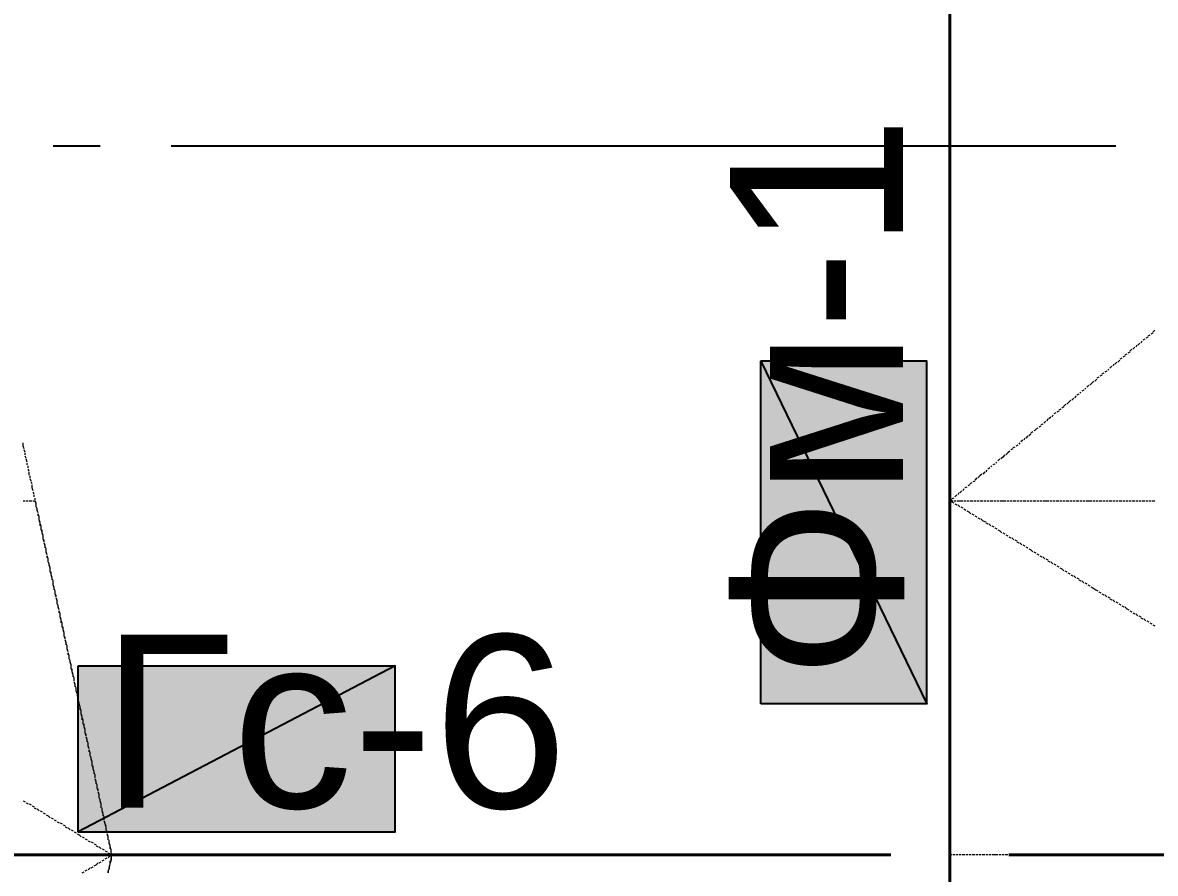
# Model space of a CAD drawing. Extents: x 0 to 604, y 0 to 420.
# Drawn here: x 149.6 to 173.58, y 217.92 to 235.93 of the extents above; entities that cross this region are included whole.
import ezdxf

# ---------------------------------------------------------------- set-up
doc = ezdxf.new("R2010")
doc.units = 0
doc.styles.add('TEYPDFCAD_TEXT', font='arial.ttf')

msp = doc.modelspace()

# ---------------------------------------------------------------- hatches: boundary and pattern name
at = {"true_color": 0xffffff}
h = msp.add_hatch(color=0, dxfattribs=at)
h.paths.add_polyline_path([(165.227, 221.509), (165.227, 228.769), (168.741, 221.509)])
h.paths.add_polyline_path([(165.227, 228.769), (168.741, 221.509), (168.741, 228.769)])
h = msp.add_hatch(color=0, dxfattribs=at)
h.paths.add_polyline_path([(150.77, 222.313), (157.48, 222.313), (150.77, 218.8)])
h.paths.add_polyline_path([(157.48, 222.313), (150.77, 218.8), (157.48, 218.8)])

# ---------------------------------------------------------------- linework, layer by layer
at = {"color": 7, "lineweight": 40}
for p, q in [((169.227, 262.065), (169.227, 174.561)), ((167.979, 218.313), (140.483, 218.313)), ((197.993, 218.313), (170.476, 218.313))]:
    msp.add_line(p, q, dxfattribs=at)
at = {"lineweight": 25}
for p, q in [((169.227, 245.914), (169.227, 225.912)), ((151.236, 233.32), (150.241, 233.32)), ((172.741, 233.32), (152.739, 233.32)), ((169.227, 224.409), (169.227, 223.414)), ((169.227, 221.911), (169.227, 201.909))]:
    msp.add_line(p, q, dxfattribs=at)
at = {"color": 7, "lineweight": 5}
for p, q in [((169.227, 235.86), (169.227, 235.924)), ((169.227, 235.797), (169.227, 235.839)), ((169.227, 235.733), (169.227, 235.775)), ((169.227, 235.649), (169.227, 235.712)), ((169.227, 235.585), (169.227, 235.627)), ((169.227, 235.522), (169.227, 235.564)), ((169.227, 235.437), (169.227, 235.5)), ((169.227, 235.373), (169.227, 235.437)), ((169.227, 235.31), (169.227, 235.352)), ((169.227, 235.246), (169.227, 235.289)), ((169.227, 235.162), (169.227, 235.225)), ((169.227, 235.098), (169.227, 235.141)), ((169.227, 235.035), (169.227, 235.077)), ((169.227, 234.95), (169.227, 235.013)), ((169.227, 234.887), (169.227, 234.929)), ((169.227, 234.823), (169.227, 234.865)), ((169.227, 234.738), (169.227, 234.802)), ((169.227, 234.675), (169.227, 234.717)), ((169.227, 234.611), (169.227, 234.654)), ((169.227, 234.527), (169.227, 234.59)), ((169.227, 234.463), (169.227, 234.527)), ((169.227, 234.4), (169.227, 234.442)), ((169.227, 234.336), (169.227, 234.379)), ((169.227, 234.251), (169.227, 234.315)), ((169.227, 234.188), (169.227, 234.23)), ((169.227, 234.125), (169.227, 234.167)), ((169.227, 234.04), (169.227, 234.103)), ((169.227, 233.976), (169.227, 234.019)), ((169.227, 233.913), (169.227, 233.955)), ((169.227, 233.828), (169.227, 233.892)), ((169.227, 233.765), (169.227, 233.807)), ((169.227, 233.701), (169.227, 233.744)), ((169.227, 233.617), (169.227, 233.68)), ((169.227, 233.553), (169.227, 233.617)), ((169.227, 233.489), (169.227, 233.532)), ((169.227, 233.426), (169.227, 233.468)), ((169.227, 233.341), (169.227, 233.405)), ((169.227, 233.278), (169.227, 233.32)), ((169.227, 233.214), (169.227, 233.257)), ((169.227, 233.13), (169.227, 233.193)), ((169.227, 233.066), (169.227, 233.108)), ((169.227, 233.003), (169.227, 233.045)), ((169.227, 232.918), (169.227, 232.982)), ((169.227, 232.855), (169.227, 232.897)), ((169.227, 232.791), (169.227, 232.833)), ((169.227, 232.727), (169.227, 232.77)), ((169.227, 232.643), (169.227, 232.706)), ((169.227, 232.579), (169.227, 232.622)), ((169.227, 232.516), (169.227, 232.558)), ((169.227, 232.431), (169.227, 232.495)), ((169.227, 232.368), (169.227, 232.41)), ((169.227, 232.304), (169.227, 232.346)), ((169.227, 232.22), (169.227, 232.283)), ((169.227, 232.156), (169.227, 232.198)), ((169.227, 232.093), (169.227, 232.135)), ((169.227, 232.008), (169.227, 232.071)), ((169.227, 231.944), (169.227, 231.987)), ((169.227, 231.881), (169.227, 231.923)), ((169.227, 231.817), (169.227, 231.86)), ((169.227, 231.733), (169.227, 231.796)), ((169.227, 231.669), (169.227, 231.711)), ((169.227, 231.606), (169.227, 231.648)), ((169.227, 231.521), (169.227, 231.584)), ((169.227, 231.458), (169.227, 231.5)), ((169.227, 231.394), (169.227, 231.436)), ((169.227, 231.309), (169.227, 231.373)), ((169.227, 231.246), (169.227, 231.288)), ((169.227, 231.182), (169.227, 231.225)), ((169.227, 231.098), (169.227, 231.161)), ((169.227, 231.034), (169.227, 231.077)), ((169.227, 230.971), (169.227, 231.013)), ((169.227, 230.907), (169.227, 230.95)), ((169.227, 230.822), (169.227, 230.886)), ((169.227, 230.759), (169.227, 230.801)), ((169.227, 230.696), (169.227, 230.738)), ((169.227, 230.611), (169.227, 230.674)), ((169.227, 230.547), (169.227, 230.59)), ((169.227, 230.484), (169.227, 230.526)), ((169.227, 230.399), (169.227, 230.463)), ((169.227, 230.336), (169.227, 230.378)), ((169.227, 230.272), (169.227, 230.315)), ((169.227, 230.188), (169.227, 230.251)), ((169.227, 230.124), (169.227, 230.166)), ((169.227, 230.06), (169.227, 230.103)), ((169.227, 229.997), (169.227, 230.039)), ((169.227, 229.912), (169.227, 229.976)), ((169.227, 229.849), (169.227, 229.891)), ((169.227, 229.785), (169.227, 229.828)), ((169.227, 229.701), (169.227, 229.764)), ((169.227, 229.637), (169.227, 229.679)), ((169.227, 229.574), (169.227, 229.616)), ((169.227, 229.489), (169.227, 229.553)), ((169.227, 229.425), (169.227, 229.468)), ((169.227, 229.362), (169.227, 229.404)), ((169.227, 229.277), (169.227, 229.341)), ((173.418, 229.277), (173.376, 229.256)), ((173.461, 229.32), (173.418, 229.298)), ((173.524, 229.362), (173.482, 229.341)), ((173.567, 229.425), (173.524, 229.383)), ((169.227, 229.214), (169.227, 229.256)), ((169.227, 229.15), (169.227, 229.193)), ((169.227, 229.087), (169.227, 229.129)), ((169.227, 229.002), (169.227, 229.066)), ((173.143, 229.066), (173.101, 229.023)), ((173.186, 229.108), (173.165, 229.066)), ((173.249, 229.15), (173.207, 229.108)), ((173.292, 229.193), (173.27, 229.15)), ((173.355, 229.235), (173.313, 229.214)), ((169.227, 228.939), (169.227, 228.981)), ((169.227, 228.875), (169.227, 228.917)), ((169.227, 228.791), (169.227, 228.854)), ((172.826, 228.791), (172.784, 228.748)), ((172.868, 228.833), (172.826, 228.812)), ((172.932, 228.875), (172.889, 228.854)), ((172.974, 228.917), (172.932, 228.896)), ((173.037, 228.96), (172.995, 228.939)), ((173.08, 229.023), (173.037, 228.981)), ((169.227, 228.727), (169.227, 228.769)), ((169.227, 228.663), (169.227, 228.706)), ((169.227, 228.579), (169.227, 228.642)), ((169.227, 228.515), (169.227, 228.558)), ((172.551, 228.558), (172.508, 228.536)), ((172.593, 228.6), (172.572, 228.579)), ((172.656, 228.663), (172.614, 228.621)), ((172.699, 228.706), (172.678, 228.663)), ((172.762, 228.748), (172.72, 228.706)), ((169.227, 228.452), (169.227, 228.494)), ((169.227, 228.367), (169.227, 228.431)), ((169.227, 228.304), (169.227, 228.346)), ((172.275, 228.346), (172.233, 228.304)), ((172.339, 228.388), (172.297, 228.346)), ((172.381, 228.431), (172.339, 228.41)), ((172.445, 228.473), (172.403, 228.452)), ((172.487, 228.515), (172.445, 228.494)), ((169.227, 228.24), (169.227, 228.282)), ((169.227, 228.177), (169.227, 228.219)), ((169.227, 228.092), (169.227, 228.155)), ((169.227, 228.029), (169.227, 228.071)), ((171.958, 228.071), (171.916, 228.05)), ((172, 228.113), (171.979, 228.092)), ((172.064, 228.155), (172.022, 228.134)), ((172.106, 228.198), (172.085, 228.177)), ((172.17, 228.261), (172.127, 228.219)), ((172.233, 228.304), (172.191, 228.261)), ((169.227, 227.965), (169.227, 228.007)), ((169.227, 227.88), (169.227, 227.944)), ((169.227, 227.817), (169.227, 227.859)), ((171.683, 227.859), (171.641, 227.817)), ((171.746, 227.901), (171.704, 227.859)), ((171.789, 227.944), (171.746, 227.901)), ((171.852, 227.986), (171.81, 227.944)), ((171.894, 228.029), (171.873, 227.986)), ((169.227, 227.753), (169.227, 227.796)), ((169.227, 227.669), (169.227, 227.732)), ((169.227, 227.605), (169.227, 227.648)), ((171.408, 227.626), (171.387, 227.584)), ((171.471, 227.669), (171.429, 227.648)), ((171.535, 227.711), (171.492, 227.69)), ((171.577, 227.753), (171.535, 227.732)), ((171.641, 227.796), (171.598, 227.774)), ((169.227, 227.542), (169.227, 227.584)), ((169.227, 227.457), (169.227, 227.52)), ((169.227, 227.393), (169.227, 227.436)), ((169.227, 227.33), (169.227, 227.372)), ((171.09, 227.351), (171.048, 227.33)), ((171.154, 227.393), (171.111, 227.372)), ((171.196, 227.436), (171.154, 227.415)), ((171.26, 227.499), (171.217, 227.457)), ((171.302, 227.542), (171.281, 227.499)), ((171.365, 227.584), (171.323, 227.542)), ((169.227, 227.267), (169.227, 227.309)), ((169.227, 227.182), (169.227, 227.245)), ((169.227, 227.118), (169.227, 227.161)), ((170.815, 227.139), (170.794, 227.097)), ((170.879, 227.182), (170.836, 227.139)), ((170.942, 227.224), (170.9, 227.182)), ((170.984, 227.267), (170.942, 227.245)), ((171.048, 227.309), (171.006, 227.288)), ((149.606, 226.97), (149.606, 227.034)), ((149.627, 226.907), (149.606, 226.97)), ((149.648, 226.843), (149.627, 226.886)), ((169.227, 227.055), (169.227, 227.097)), ((169.227, 226.97), (169.227, 227.034)), ((169.227, 226.907), (169.227, 226.949)), ((169.227, 226.843), (169.227, 226.886)), ((170.561, 226.907), (170.519, 226.886)), ((170.603, 226.949), (170.561, 226.928)), ((170.667, 226.991), (170.625, 226.97)), ((170.709, 227.034), (170.688, 227.012)), ((170.773, 227.097), (170.73, 227.055)), ((149.648, 226.78), (149.648, 226.822)), ((149.669, 226.716), (149.648, 226.758)), ((149.691, 226.631), (149.669, 226.695)), ((169.227, 226.758), (169.227, 226.822)), ((169.227, 226.695), (169.227, 226.737)), ((169.227, 226.631), (169.227, 226.674)), ((170.222, 226.631), (170.201, 226.61)), ((170.286, 226.695), (170.244, 226.653)), ((170.349, 226.737), (170.307, 226.695)), ((170.392, 226.78), (170.349, 226.737)), ((170.455, 226.822), (170.413, 226.78)), ((170.498, 226.864), (170.455, 226.822)), ((149.691, 226.568), (149.691, 226.61)), ((149.712, 226.505), (149.712, 226.547)), ((149.733, 226.441), (149.712, 226.483)), ((149.733, 226.356), (149.733, 226.42)), ((169.227, 226.547), (169.227, 226.61)), ((169.227, 226.483), (169.227, 226.547)), ((169.227, 226.42), (169.227, 226.462)), ((169.227, 226.356), (169.227, 226.399)), ((169.968, 226.42), (169.926, 226.377)), ((170.011, 226.462), (169.989, 226.42)), ((170.074, 226.505), (170.032, 226.483)), ((170.117, 226.547), (170.095, 226.526)), ((170.18, 226.589), (170.138, 226.568)), ((149.754, 226.293), (149.754, 226.335)), ((149.775, 226.229), (149.754, 226.272)), ((149.797, 226.166), (149.775, 226.208)), ((169.227, 226.272), (169.227, 226.335)), ((169.227, 226.208), (169.227, 226.25)), ((169.227, 226.145), (169.227, 226.187)), ((169.693, 226.187), (169.651, 226.166)), ((169.757, 226.229), (169.714, 226.208)), ((169.799, 226.293), (169.757, 226.25)), ((169.863, 226.335), (169.82, 226.293)), ((169.905, 226.377), (169.863, 226.335)), ((149.797, 226.081), (149.797, 226.145)), ((149.818, 226.018), (149.797, 226.081)), ((149.839, 225.954), (149.818, 225.996)), ((149.839, 225.891), (149.839, 225.933)), ((169.227, 226.06), (169.227, 226.124)), ((169.227, 225.996), (169.227, 226.039)), ((169.227, 225.933), (169.227, 225.975)), ((169.227, 225.848), (169.227, 225.912)), ((169.376, 225.933), (169.333, 225.891)), ((169.418, 225.975), (169.397, 225.933)), ((169.482, 226.018), (169.439, 225.975)), ((169.524, 226.06), (169.503, 226.018)), ((169.587, 226.102), (169.545, 226.081)), ((169.651, 226.145), (169.608, 226.124)), ((149.606, 225.806), (149.648, 225.806)), ((149.669, 225.806), (149.712, 225.806)), ((149.733, 225.806), (149.797, 225.806)), ((149.818, 225.806), (149.86, 225.806)), ((149.86, 225.827), (149.86, 225.869)), ((149.881, 225.743), (149.86, 225.806)), ((149.881, 225.764), (149.86, 225.806)), ((149.881, 225.7), (149.881, 225.743)), ((149.881, 225.679), (149.881, 225.721)), ((149.902, 225.637), (149.881, 225.679)), ((169.27, 225.827), (169.227, 225.806)), ((169.227, 225.785), (169.227, 225.827)), ((169.227, 225.806), (169.291, 225.806)), ((169.227, 225.806), (169.27, 225.785)), ((169.227, 225.721), (169.227, 225.764)), ((169.227, 225.637), (169.227, 225.7)), ((169.312, 225.869), (169.27, 225.848)), ((169.27, 225.785), (169.312, 225.764)), ((169.312, 225.806), (169.355, 225.806)), ((169.333, 225.743), (169.376, 225.721)), ((169.376, 225.806), (169.439, 225.806)), ((169.397, 225.721), (169.439, 225.679)), ((169.439, 225.806), (169.503, 225.806)), ((169.46, 225.679), (169.503, 225.658)), ((169.524, 225.806), (169.566, 225.806)), ((169.587, 225.806), (169.63, 225.806)), ((169.651, 225.806), (169.714, 225.806)), ((169.736, 225.806), (169.778, 225.806)), ((169.799, 225.806), (169.841, 225.806)), ((169.863, 225.806), (169.926, 225.806)), ((169.947, 225.806), (169.989, 225.806)), ((170.011, 225.806), (170.053, 225.806)), ((170.074, 225.806), (170.138, 225.806)), ((170.159, 225.806), (170.201, 225.806)), ((170.222, 225.806), (170.265, 225.806)), ((170.286, 225.806), (170.349, 225.806)), ((170.349, 225.806), (170.413, 225.806)), ((170.434, 225.806), (170.476, 225.806)), ((170.498, 225.806), (170.54, 225.806)), ((170.561, 225.806), (170.625, 225.806)), ((170.646, 225.806), (170.688, 225.806)), ((170.709, 225.806), (170.751, 225.806)), ((170.773, 225.806), (170.836, 225.806)), ((170.857, 225.806), (170.9, 225.806)), ((170.921, 225.806), (170.963, 225.806)), ((170.984, 225.806), (171.048, 225.806)), ((171.069, 225.806), (171.111, 225.806)), ((171.132, 225.806), (171.175, 225.806)), ((171.196, 225.806), (171.26, 225.806)), ((171.26, 225.806), (171.323, 225.806)), ((171.344, 225.806), (171.387, 225.806)), ((171.408, 225.806), (171.45, 225.806)), ((171.471, 225.806), (171.535, 225.806)), ((171.556, 225.806), (171.598, 225.806)), ((171.619, 225.806), (171.662, 225.806)), ((171.683, 225.806), (171.746, 225.806)), ((171.768, 225.806), (171.81, 225.806)), ((171.831, 225.806), (171.873, 225.806)), ((171.894, 225.806), (171.958, 225.806)), ((171.979, 225.806), (172.022, 225.806)), ((172.043, 225.806), (172.085, 225.806)), ((172.106, 225.806), (172.17, 225.806)), ((172.17, 225.806), (172.233, 225.806)), ((172.254, 225.806), (172.297, 225.806)), ((172.318, 225.806), (172.36, 225.806)), ((172.381, 225.806), (172.445, 225.806)), ((172.466, 225.806), (172.508, 225.806)), ((172.53, 225.806), (172.572, 225.806)), ((172.593, 225.806), (172.656, 225.806)), ((172.678, 225.806), (172.72, 225.806)), ((172.741, 225.806), (172.784, 225.806)), ((172.805, 225.806), (172.868, 225.806)), ((172.889, 225.806), (172.932, 225.806)), ((172.953, 225.806), (172.995, 225.806)), ((173.016, 225.806), (173.059, 225.806)), ((173.08, 225.806), (173.143, 225.806)), ((173.165, 225.806), (173.207, 225.806)), ((173.228, 225.806), (173.27, 225.806)), ((173.292, 225.806), (173.355, 225.806)), ((173.376, 225.806), (173.418, 225.806)), ((173.44, 225.806), (173.482, 225.806)), ((173.503, 225.806), (173.567, 225.806)), ((149.902, 225.615), (149.902, 225.658)), ((149.923, 225.552), (149.902, 225.615)), ((149.923, 225.552), (149.902, 225.594)), ((149.945, 225.467), (149.923, 225.531)), ((149.923, 225.488), (149.923, 225.531)), ((149.945, 225.425), (149.945, 225.467)), ((149.945, 225.404), (149.945, 225.446)), ((169.227, 225.573), (169.227, 225.637)), ((169.227, 225.51), (169.227, 225.552)), ((169.227, 225.446), (169.227, 225.488)), ((169.524, 225.637), (169.566, 225.615)), ((169.587, 225.594), (169.63, 225.573)), ((169.63, 225.573), (169.672, 225.531)), ((169.693, 225.531), (169.736, 225.51)), ((169.757, 225.488), (169.799, 225.467)), ((169.82, 225.446), (169.863, 225.425)), ((149.966, 225.361), (149.945, 225.404)), ((149.966, 225.34), (149.945, 225.383)), ((149.966, 225.277), (149.966, 225.34)), ((149.987, 225.277), (149.966, 225.319)), ((149.987, 225.213), (149.987, 225.277)), ((149.987, 225.192), (149.987, 225.256)), ((150.008, 225.15), (149.987, 225.192)), ((150.008, 225.129), (150.008, 225.192)), ((169.227, 225.361), (169.227, 225.425)), ((169.227, 225.298), (169.227, 225.34)), ((169.227, 225.234), (169.227, 225.277)), ((169.227, 225.15), (169.227, 225.213)), ((169.884, 225.425), (169.926, 225.383)), ((169.926, 225.383), (169.989, 225.361)), ((169.989, 225.34), (170.032, 225.319)), ((170.053, 225.319), (170.095, 225.277)), ((170.117, 225.277), (170.159, 225.256)), ((170.18, 225.234), (170.222, 225.213)), ((170.244, 225.192), (170.286, 225.171)), ((150.029, 225.086), (150.008, 225.129)), ((150.029, 225.065), (150.008, 225.107)), ((150.029, 225.023), (150.029, 225.065)), ((150.029, 225.002), (150.029, 225.044)), ((150.05, 224.938), (150.029, 225.002)), ((150.05, 224.938), (150.05, 224.981)), ((169.227, 225.086), (169.227, 225.129)), ((169.227, 225.023), (169.227, 225.065)), ((169.227, 224.938), (169.227, 225.002)), ((170.286, 225.171), (170.328, 225.129)), ((170.349, 225.129), (170.392, 225.107)), ((170.413, 225.086), (170.455, 225.065)), ((170.476, 225.044), (170.519, 225.023)), ((170.54, 225.023), (170.582, 224.981)), ((170.603, 224.981), (170.646, 224.959)), ((150.072, 224.853), (150.05, 224.917)), ((150.072, 224.875), (150.05, 224.917)), ((150.072, 224.811), (150.072, 224.853)), ((150.093, 224.79), (150.072, 224.832)), ((150.093, 224.748), (150.093, 224.79)), ((150.093, 224.726), (150.093, 224.769)), ((150.114, 224.663), (150.093, 224.726)), ((169.227, 224.875), (169.227, 224.917)), ((169.227, 224.811), (169.227, 224.853)), ((169.227, 224.726), (169.227, 224.79)), ((169.227, 224.663), (169.227, 224.726)), ((170.646, 224.938), (170.688, 224.917)), ((170.709, 224.917), (170.751, 224.875)), ((170.773, 224.875), (170.815, 224.853)), ((170.836, 224.832), (170.879, 224.811)), ((170.9, 224.79), (170.942, 224.769)), ((170.942, 224.769), (170.984, 224.726)), ((171.006, 224.726), (171.048, 224.705)), ((150.114, 224.663), (150.093, 224.705)), ((150.135, 224.578), (150.114, 224.642)), ((150.114, 224.6), (150.114, 224.642)), ((150.135, 224.536), (150.135, 224.578)), ((150.135, 224.515), (150.135, 224.557)), ((150.156, 224.472), (150.135, 224.515)), ((150.156, 224.451), (150.156, 224.494)), ((169.227, 224.6), (169.227, 224.642)), ((169.227, 224.536), (169.227, 224.578)), ((169.227, 224.451), (169.227, 224.515)), ((171.069, 224.684), (171.111, 224.663)), ((171.132, 224.642), (171.175, 224.621)), ((171.196, 224.621), (171.238, 224.578)), ((171.26, 224.578), (171.302, 224.557)), ((171.302, 224.536), (171.344, 224.515)), ((171.365, 224.515), (171.408, 224.472)), ((171.429, 224.472), (171.471, 224.451)), ((150.178, 224.388), (150.156, 224.451)), ((150.178, 224.388), (150.156, 224.43)), ((150.178, 224.324), (150.178, 224.388)), ((150.178, 224.303), (150.178, 224.367)), ((150.199, 224.261), (150.178, 224.303)), ((150.199, 224.24), (150.199, 224.303)), ((150.22, 224.197), (150.199, 224.24)), ((169.227, 224.388), (169.227, 224.43)), ((169.227, 224.324), (169.227, 224.367)), ((169.227, 224.24), (169.227, 224.303)), ((171.492, 224.43), (171.535, 224.409)), ((171.556, 224.388), (171.598, 224.367)), ((171.598, 224.367), (171.641, 224.324)), ((171.662, 224.324), (171.704, 224.303)), ((171.725, 224.282), (171.768, 224.261)), ((171.789, 224.24), (171.831, 224.218)), ((150.22, 224.176), (150.199, 224.218)), ((150.22, 224.134), (150.22, 224.176)), ((150.241, 224.113), (150.22, 224.155)), ((150.241, 224.049), (150.241, 224.113)), ((150.241, 224.028), (150.241, 224.091)), ((150.262, 223.964), (150.241, 224.028)), ((150.262, 223.986), (150.241, 224.028)), ((169.227, 224.176), (169.227, 224.218)), ((169.227, 224.113), (169.227, 224.155)), ((169.227, 224.028), (169.227, 224.091)), ((169.227, 223.964), (169.227, 224.007)), ((171.852, 224.218), (171.894, 224.176)), ((171.916, 224.176), (171.958, 224.155)), ((171.958, 224.134), (172, 224.113)), ((172.022, 224.113), (172.064, 224.07)), ((172.085, 224.07), (172.127, 224.049)), ((172.149, 224.028), (172.191, 224.007)), ((150.262, 223.922), (150.262, 223.964)), ((150.283, 223.901), (150.262, 223.943)), ((150.283, 223.859), (150.283, 223.901)), ((150.283, 223.838), (150.283, 223.88)), ((150.304, 223.774), (150.283, 223.838)), ((150.304, 223.774), (150.304, 223.816)), ((150.326, 223.689), (150.304, 223.753)), ((150.326, 223.71), (150.304, 223.753)), ((169.227, 223.901), (169.227, 223.943)), ((169.227, 223.816), (169.227, 223.88)), ((169.227, 223.753), (169.227, 223.816)), ((172.212, 223.986), (172.254, 223.964)), ((172.254, 223.964), (172.318, 223.922)), ((172.318, 223.922), (172.36, 223.901)), ((172.381, 223.88), (172.424, 223.859)), ((172.445, 223.838), (172.487, 223.816)), ((172.508, 223.816), (172.551, 223.774)), ((172.572, 223.774), (172.614, 223.753)), ((150.326, 223.647), (150.326, 223.689)), ((150.326, 223.626), (150.326, 223.668)), ((150.347, 223.583), (150.326, 223.626)), ((150.347, 223.562), (150.347, 223.605)), ((150.368, 223.499), (150.347, 223.562)), ((150.368, 223.499), (150.347, 223.541)), ((169.227, 223.689), (169.227, 223.732)), ((169.227, 223.626), (169.227, 223.668)), ((169.227, 223.541), (169.227, 223.605)), ((169.227, 223.478), (169.227, 223.52)), ((172.614, 223.732), (172.656, 223.71)), ((172.678, 223.71), (172.72, 223.668)), ((172.741, 223.668), (172.784, 223.647)), ((172.805, 223.626), (172.847, 223.605)), ((172.868, 223.583), (172.911, 223.562)), ((172.932, 223.562), (172.974, 223.52)), ((172.974, 223.52), (173.016, 223.499)), ((150.389, 223.414), (150.368, 223.478)), ((150.368, 223.435), (150.368, 223.478)), ((150.389, 223.372), (150.389, 223.414)), ((150.389, 223.351), (150.389, 223.393)), ((150.41, 223.308), (150.389, 223.351)), ((150.41, 223.287), (150.389, 223.329)), ((150.41, 223.224), (150.41, 223.287)), ((169.227, 223.414), (169.227, 223.457)), ((169.227, 223.329), (169.227, 223.393)), ((169.227, 223.266), (169.227, 223.308)), ((173.037, 223.478), (173.08, 223.457)), ((173.101, 223.435), (173.143, 223.414)), ((173.165, 223.414), (173.207, 223.372)), ((173.228, 223.372), (173.27, 223.351)), ((173.27, 223.329), (173.313, 223.308)), ((173.334, 223.308), (173.376, 223.266)), ((150.431, 223.224), (150.41, 223.266)), ((150.431, 223.16), (150.431, 223.224)), ((150.431, 223.139), (150.431, 223.202)), ((150.453, 223.097), (150.431, 223.139)), ((150.453, 223.076), (150.453, 223.139)), ((150.474, 223.033), (150.453, 223.076)), ((150.474, 223.012), (150.453, 223.054)), ((169.227, 223.202), (169.227, 223.245)), ((169.227, 223.118), (169.227, 223.181)), ((169.227, 223.054), (169.227, 223.097)), ((169.227, 222.991), (169.227, 223.033)), ((173.397, 223.266), (173.44, 223.245)), ((173.461, 223.224), (173.503, 223.202)), ((173.524, 223.181), (173.567, 223.16)), ((150.474, 222.97), (150.474, 223.012)), ((150.474, 222.948), (150.474, 222.991)), ((150.495, 222.885), (150.474, 222.948)), ((150.495, 222.885), (150.495, 222.927)), ((150.516, 222.8), (150.495, 222.864)), ((150.516, 222.821), (150.495, 222.864)), ((150.516, 222.758), (150.516, 222.8)), ((169.227, 222.906), (169.227, 222.97)), ((169.227, 222.843), (169.227, 222.906)), ((169.227, 222.779), (169.227, 222.821)), ((150.537, 222.737), (150.516, 222.779)), ((150.537, 222.695), (150.537, 222.737)), ((150.537, 222.673), (150.537, 222.716)), ((150.559, 222.61), (150.537, 222.673)), ((150.559, 222.61), (150.537, 222.652)), ((150.58, 222.525), (150.559, 222.589)), ((150.559, 222.546), (150.559, 222.589)), ((169.227, 222.716), (169.227, 222.758)), ((169.227, 222.631), (169.227, 222.695)), ((169.227, 222.567), (169.227, 222.61)), ((150.58, 222.483), (150.58, 222.525)), ((150.58, 222.462), (150.58, 222.504)), ((150.601, 222.419), (150.58, 222.462)), ((150.601, 222.398), (150.601, 222.44)), ((150.622, 222.335), (150.601, 222.398)), ((150.622, 222.335), (150.601, 222.377)), ((150.622, 222.271), (150.622, 222.335)), ((150.622, 222.25), (150.622, 222.313)), ((169.227, 222.504), (169.227, 222.546)), ((169.227, 222.419), (169.227, 222.483)), ((169.227, 222.356), (169.227, 222.398)), ((169.227, 222.292), (169.227, 222.335)), ((150.643, 222.208), (150.622, 222.25)), ((150.643, 222.186), (150.643, 222.25)), ((150.664, 222.144), (150.643, 222.186)), ((150.664, 222.123), (150.643, 222.165)), ((150.664, 222.081), (150.664, 222.123)), ((150.685, 222.06), (150.664, 222.102)), ((169.227, 222.208), (169.227, 222.271)), ((169.227, 222.144), (169.227, 222.186)), ((169.227, 222.081), (169.227, 222.123)), ((150.685, 221.996), (150.685, 222.06)), ((150.685, 221.996), (150.685, 222.038)), ((150.707, 221.911), (150.685, 221.975)), ((150.707, 221.933), (150.685, 221.975)), ((150.707, 221.869), (150.707, 221.911)), ((150.728, 221.848), (150.707, 221.89)), ((150.728, 221.805), (150.728, 221.848)), ((169.227, 221.996), (169.227, 222.06)), ((169.227, 221.933), (169.227, 221.996)), ((169.227, 221.869), (169.227, 221.911)), ((169.227, 221.805), (169.227, 221.848)), ((150.728, 221.784), (150.728, 221.827)), ((150.749, 221.721), (150.728, 221.784)), ((150.749, 221.721), (150.749, 221.763)), ((150.77, 221.636), (150.749, 221.7)), ((150.77, 221.657), (150.749, 221.7)), ((150.77, 221.594), (150.77, 221.636)), ((150.77, 221.573), (150.77, 221.615)), ((169.227, 221.721), (169.227, 221.784)), ((169.227, 221.657), (169.227, 221.7)), ((169.227, 221.594), (169.227, 221.636)), ((150.791, 221.53), (150.77, 221.573)), ((150.791, 221.509), (150.791, 221.552)), ((150.812, 221.446), (150.791, 221.509)), ((150.812, 221.446), (150.791, 221.488)), ((150.812, 221.382), (150.812, 221.446)), ((150.834, 221.361), (150.812, 221.424)), ((150.834, 221.319), (150.834, 221.361)), ((169.227, 221.509), (169.227, 221.573)), ((169.227, 221.446), (169.227, 221.488)), ((169.227, 221.382), (169.227, 221.424)), ((169.227, 221.298), (169.227, 221.361)), ((150.834, 221.298), (150.834, 221.34)), ((150.855, 221.255), (150.834, 221.298)), ((150.855, 221.234), (150.834, 221.276)), ((150.855, 221.17), (150.855, 221.234)), ((150.876, 221.17), (150.855, 221.213)), ((150.876, 221.107), (150.876, 221.17)), ((150.876, 221.086), (150.876, 221.149)), ((169.227, 221.234), (169.227, 221.276)), ((169.227, 221.17), (169.227, 221.213)), ((169.227, 221.086), (169.227, 221.149)), ((150.897, 221.043), (150.876, 221.086)), ((150.897, 221.022), (150.897, 221.086)), ((150.918, 220.98), (150.897, 221.022)), ((150.918, 220.959), (150.897, 221.001)), ((150.918, 220.917), (150.918, 220.959)), ((150.918, 220.895), (150.918, 220.938)), ((150.94, 220.832), (150.918, 220.895)), ((150.94, 220.832), (150.94, 220.874)), ((169.227, 221.022), (169.227, 221.086)), ((169.227, 220.959), (169.227, 221.001)), ((169.227, 220.895), (169.227, 220.938)), ((169.227, 220.811), (169.227, 220.874)), ((150.961, 220.747), (150.94, 220.811)), ((150.961, 220.768), (150.94, 220.811)), ((150.961, 220.705), (150.961, 220.747)), ((150.982, 220.684), (150.961, 220.726)), ((150.982, 220.641), (150.982, 220.684)), ((150.982, 220.62), (150.982, 220.662)), ((169.227, 220.747), (169.227, 220.79)), ((169.227, 220.684), (169.227, 220.726)), ((169.227, 220.599), (169.227, 220.662)), ((151.003, 220.557), (150.982, 220.62)), ((151.003, 220.557), (150.982, 220.599)), ((151.024, 220.472), (151.003, 220.536)), ((151.003, 220.493), (151.003, 220.536)), ((151.024, 220.43), (151.024, 220.472)), ((151.024, 220.409), (151.024, 220.451)), ((151.045, 220.366), (151.024, 220.409)), ((169.227, 220.536), (169.227, 220.578)), ((169.227, 220.472), (169.227, 220.514)), ((169.227, 220.387), (169.227, 220.451)), ((151.045, 220.345), (151.045, 220.387)), ((151.066, 220.281), (151.045, 220.345)), ((151.066, 220.281), (151.045, 220.324)), ((151.066, 220.218), (151.066, 220.281)), ((151.066, 220.197), (151.066, 220.26)), ((151.088, 220.155), (151.066, 220.197)), ((151.088, 220.133), (151.088, 220.197)), ((169.227, 220.324), (169.227, 220.366)), ((169.227, 220.26), (169.227, 220.303)), ((169.227, 220.176), (169.227, 220.239)), ((169.227, 220.112), (169.227, 220.176)), ((151.109, 220.091), (151.088, 220.133)), ((151.109, 220.07), (151.088, 220.112)), ((151.109, 220.027), (151.109, 220.07)), ((151.13, 220.006), (151.109, 220.049)), ((151.13, 219.943), (151.13, 220.006)), ((151.13, 219.943), (151.13, 219.985)), ((151.151, 219.858), (151.13, 219.922)), ((151.151, 219.879), (151.13, 219.922)), ((169.227, 220.049), (169.227, 220.091)), ((169.227, 219.985), (169.227, 220.027)), ((169.227, 219.9), (169.227, 219.964)), ((151.151, 219.816), (151.151, 219.858)), ((151.172, 219.795), (151.151, 219.837)), ((151.172, 219.752), (151.172, 219.795)), ((151.172, 219.731), (151.172, 219.774)), ((151.194, 219.668), (151.172, 219.731)), ((151.194, 219.668), (151.194, 219.71)), ((169.227, 219.837), (169.227, 219.879)), ((169.227, 219.774), (169.227, 219.816)), ((169.227, 219.689), (169.227, 219.752)), ((149.606, 219.456), (149.648, 219.435)), ((151.215, 219.583), (151.194, 219.647)), ((151.215, 219.604), (151.194, 219.647)), ((151.215, 219.541), (151.215, 219.583)), ((151.215, 219.519), (151.215, 219.562)), ((151.236, 219.477), (151.215, 219.519)), ((151.236, 219.456), (151.236, 219.498)), ((151.257, 219.393), (151.236, 219.456)), ((151.257, 219.393), (151.236, 219.435)), ((169.227, 219.625), (169.227, 219.668)), ((169.227, 219.562), (169.227, 219.604)), ((169.227, 219.477), (169.227, 219.541)), ((169.227, 219.414), (169.227, 219.456)), ((149.669, 219.414), (149.712, 219.393)), ((149.733, 219.393), (149.775, 219.371)), ((149.797, 219.35), (149.839, 219.329)), ((149.839, 219.308), (149.881, 219.287)), ((149.902, 219.287), (149.945, 219.244)), ((149.966, 219.244), (150.008, 219.223)), ((150.029, 219.202), (150.072, 219.181)), ((151.257, 219.329), (151.257, 219.393)), ((151.257, 219.308), (151.257, 219.371)), ((151.278, 219.244), (151.278, 219.308)), ((151.278, 219.266), (151.278, 219.308)), ((151.299, 219.202), (151.278, 219.244)), ((151.299, 219.181), (151.278, 219.223)), ((169.227, 219.35), (169.227, 219.393)), ((169.227, 219.266), (169.227, 219.329)), ((169.227, 219.202), (169.227, 219.266)), ((150.093, 219.16), (150.135, 219.138)), ((150.135, 219.138), (150.178, 219.096)), ((150.199, 219.096), (150.241, 219.075)), ((150.262, 219.054), (150.304, 219.033)), ((150.326, 219.012), (150.368, 218.99)), ((150.389, 218.99), (150.431, 218.969)), ((151.299, 219.138), (151.299, 219.181)), ((151.321, 219.117), (151.299, 219.16)), ((151.321, 219.054), (151.321, 219.117)), ((151.321, 219.054), (151.321, 219.096)), ((151.342, 218.969), (151.321, 219.033)), ((151.342, 218.99), (151.321, 219.033)), ((151.363, 218.927), (151.342, 218.969)), ((169.227, 219.138), (169.227, 219.181)), ((169.227, 219.075), (169.227, 219.117)), ((169.227, 218.99), (169.227, 219.054)), ((169.227, 218.927), (169.227, 218.969)), ((150.453, 218.948), (150.495, 218.927)), ((150.495, 218.906), (150.537, 218.884)), ((150.559, 218.884), (150.601, 218.842)), ((150.622, 218.842), (150.664, 218.821)), ((150.685, 218.8), (150.728, 218.779)), ((150.749, 218.757), (150.791, 218.736)), ((150.791, 218.736), (150.834, 218.694)), ((151.363, 218.906), (151.342, 218.948)), ((151.363, 218.863), (151.363, 218.906)), ((151.363, 218.842), (151.363, 218.884)), ((151.384, 218.779), (151.363, 218.842)), ((151.384, 218.779), (151.384, 218.821)), ((151.405, 218.694), (151.384, 218.757)), ((151.405, 218.715), (151.384, 218.757)), ((169.227, 218.863), (169.227, 218.906)), ((169.227, 218.779), (169.227, 218.842)), ((169.227, 218.715), (169.227, 218.757)), ((150.855, 218.694), (150.897, 218.673)), ((150.918, 218.652), (150.961, 218.631)), ((150.982, 218.609), (151.024, 218.588)), ((151.045, 218.588), (151.088, 218.567)), ((151.109, 218.546), (151.151, 218.525)), ((151.151, 218.504), (151.194, 218.482)), ((151.215, 218.482), (151.257, 218.44)), ((151.405, 218.652), (151.405, 218.694)), ((151.405, 218.631), (151.405, 218.673)), ((151.426, 218.588), (151.426, 218.631)), ((151.426, 218.567), (151.426, 218.609)), ((151.447, 218.504), (151.426, 218.567)), ((151.447, 218.504), (151.426, 218.546)), ((151.447, 218.44), (151.447, 218.504)), ((151.469, 218.419), (151.447, 218.482)), ((169.227, 218.652), (169.227, 218.694)), ((169.227, 218.567), (169.227, 218.631)), ((169.227, 218.504), (169.227, 218.546)), ((169.227, 218.44), (169.227, 218.482)), ((149.627, 218.313), (149.564, 218.313)), ((149.691, 218.313), (149.648, 218.313)), ((149.754, 218.313), (149.712, 218.313)), ((149.839, 218.313), (149.775, 218.313)), ((149.902, 218.313), (149.86, 218.313)), ((149.966, 218.313), (149.923, 218.313)), ((150.05, 218.313), (149.987, 218.313)), ((150.114, 218.313), (150.05, 218.313)), ((150.178, 218.313), (150.135, 218.313)), ((150.241, 218.313), (150.199, 218.313)), ((150.326, 218.313), (150.262, 218.313)), ((150.389, 218.313), (150.347, 218.313)), ((150.453, 218.313), (150.41, 218.313)), ((150.537, 218.313), (150.474, 218.313)), ((150.601, 218.313), (150.559, 218.313)), ((150.664, 218.313), (150.622, 218.313)), ((150.749, 218.313), (150.685, 218.313)), ((150.812, 218.313), (150.77, 218.313)), ((150.876, 218.313), (150.834, 218.313)), ((150.961, 218.313), (150.897, 218.313)), ((151.024, 218.313), (150.961, 218.313)), ((151.088, 218.313), (151.045, 218.313)), ((151.151, 218.313), (151.109, 218.313)), ((151.236, 218.313), (151.172, 218.313)), ((151.299, 218.313), (151.257, 218.313)), ((151.278, 218.44), (151.321, 218.419)), ((151.363, 218.313), (151.321, 218.313)), ((151.342, 218.398), (151.384, 218.376)), ((151.342, 218.228), (151.384, 218.25)), ((151.447, 218.313), (151.384, 218.313)), ((151.405, 218.355), (151.447, 218.334)), ((151.405, 218.25), (151.447, 218.292)), ((151.469, 218.376), (151.469, 218.419)), ((151.469, 218.355), (151.469, 218.398)), ((151.49, 218.313), (151.469, 218.355)), ((151.49, 218.313), (151.469, 218.334)), ((151.469, 218.334), (151.49, 218.313)), ((151.469, 218.271), (151.49, 218.313)), ((151.49, 218.313), (151.469, 218.271)), ((151.469, 218.292), (151.49, 218.313)), ((151.49, 218.313), (151.469, 218.313)), ((151.469, 218.271), (151.469, 218.207)), ((151.469, 218.186), (151.469, 218.25)), ((169.227, 218.355), (169.227, 218.419)), ((169.227, 218.313), (169.227, 218.355)), ((169.27, 218.313), (169.227, 218.313)), ((169.227, 218.313), (169.227, 218.271)), ((169.227, 218.25), (169.227, 218.207)), ((169.333, 218.313), (169.291, 218.313)), ((169.397, 218.313), (169.355, 218.313)), ((169.46, 218.313), (169.418, 218.313)), ((169.545, 218.313), (169.482, 218.313)), ((169.608, 218.313), (169.566, 218.313)), ((169.672, 218.313), (169.63, 218.313)), ((169.757, 218.313), (169.693, 218.313)), ((169.82, 218.313), (169.778, 218.313)), ((169.884, 218.313), (169.841, 218.313)), ((169.968, 218.313), (169.905, 218.313)), ((170.032, 218.313), (169.989, 218.313)), ((170.095, 218.313), (170.053, 218.313)), ((170.18, 218.313), (170.117, 218.313)), ((170.244, 218.313), (170.18, 218.313)), ((170.307, 218.313), (170.265, 218.313)), ((170.37, 218.313), (170.328, 218.313)), ((170.455, 218.313), (170.392, 218.313)), ((170.519, 218.313), (170.476, 218.313)), ((170.582, 218.313), (170.54, 218.313)), ((170.667, 218.313), (170.603, 218.313)), ((170.73, 218.313), (170.688, 218.313)), ((170.794, 218.313), (170.751, 218.313)), ((170.879, 218.313), (170.815, 218.313)), ((170.942, 218.313), (170.9, 218.313)), ((171.006, 218.313), (170.963, 218.313)), ((171.09, 218.313), (171.027, 218.313)), ((171.154, 218.313), (171.09, 218.313)), ((171.217, 218.313), (171.175, 218.313)), ((171.281, 218.313), (171.238, 218.313)), ((171.365, 218.313), (171.302, 218.313)), ((171.429, 218.313), (171.387, 218.313)), ((171.492, 218.313), (171.45, 218.313)), ((171.577, 218.313), (171.513, 218.313)), ((171.641, 218.313), (171.598, 218.313)), ((171.704, 218.313), (171.662, 218.313)), ((171.789, 218.313), (171.725, 218.313)), ((171.852, 218.313), (171.81, 218.313)), ((171.916, 218.313), (171.873, 218.313)), ((172, 218.313), (171.937, 218.313)), ((172.064, 218.313), (172, 218.313)), ((172.127, 218.313), (172.085, 218.313)), ((172.191, 218.313), (172.149, 218.313)), ((172.275, 218.313), (172.212, 218.313)), ((172.339, 218.313), (172.297, 218.313)), ((172.403, 218.313), (172.36, 218.313)), ((172.487, 218.313), (172.424, 218.313)), ((172.551, 218.313), (172.508, 218.313)), ((172.614, 218.313), (172.572, 218.313)), ((172.699, 218.313), (172.635, 218.313)), ((172.762, 218.313), (172.72, 218.313)), ((172.826, 218.313), (172.784, 218.313)), ((172.911, 218.313), (172.847, 218.313)), ((172.974, 218.313), (172.911, 218.313)), ((173.037, 218.313), (172.995, 218.313)), ((173.101, 218.313), (173.059, 218.313)), ((173.186, 218.313), (173.122, 218.313)), ((173.249, 218.313), (173.207, 218.313)), ((173.313, 218.313), (173.27, 218.313)), ((173.397, 218.313), (173.334, 218.313)), ((173.461, 218.313), (173.418, 218.313)), ((173.524, 218.313), (173.482, 218.313)), ((173.609, 218.313), (173.546, 218.313)), ((150.918, 217.974), (150.961, 217.995)), ((150.982, 217.995), (151.024, 218.038)), ((151.045, 218.038), (151.088, 218.059)), ((151.109, 218.08), (151.151, 218.101)), ((151.151, 218.101), (151.194, 218.144)), ((151.215, 218.144), (151.257, 218.165)), ((151.278, 218.186), (151.321, 218.207)), ((151.405, 217.995), (151.405, 217.932)), ((151.447, 218.123), (151.426, 218.08)), ((151.426, 218.059), (151.447, 218.101)), ((151.426, 218.059), (151.426, 218.017)), ((151.426, 217.995), (151.426, 218.038)), ((151.447, 218.123), (151.447, 218.186)), ((151.469, 218.186), (151.447, 218.144)), ((169.227, 218.186), (169.227, 218.144)), ((169.227, 218.123), (169.227, 218.059)), ((169.227, 218.038), (169.227, 217.995)), ((150.855, 217.932), (150.897, 217.953)), ((151.405, 217.932), (151.405, 217.974)), ((169.227, 217.974), (169.227, 217.932))]:
    msp.add_line(p, q, dxfattribs=at)
at = {"color": 0, "lineweight": 0, "true_color": 0xffffff}
for p, q in [((168.741, 221.509), (168.741, 228.769)), ((150.77, 218.8), (157.48, 218.8))]:
    msp.add_line(p, q, dxfattribs=at)
at = {"color": 7, "lineweight": 25}
msp.add_line((169.227, 220.514), (169.227, 222.44), dxfattribs=at)
at = {"color": 0, "true_color": 0xffffff}
for points in [[(165.227, 221.509), (165.227, 228.769), (168.741, 221.509)], [(165.227, 228.769), (168.741, 221.509), (168.741, 228.769)], [(150.77, 222.313), (157.48, 222.313), (150.77, 218.8)], [(157.48, 222.313), (150.77, 218.8), (157.48, 218.8)]]:
    msp.add_lwpolyline(points, close=True, dxfattribs=at)

# ---------------------------------------------------------------- texts
at = {"color": 7, "style": 'TEYPDFCAD_TEXT'}
msp.add_text('Фм-1', height=3.6618, rotation=90, dxfattribs=at).set_placement((168.233, 222.017))
msp.add_text('Гс-6', height=3.6618, dxfattribs=at).set_placement((151.257, 219.308))

doc.saveas('drawing.dxf')
